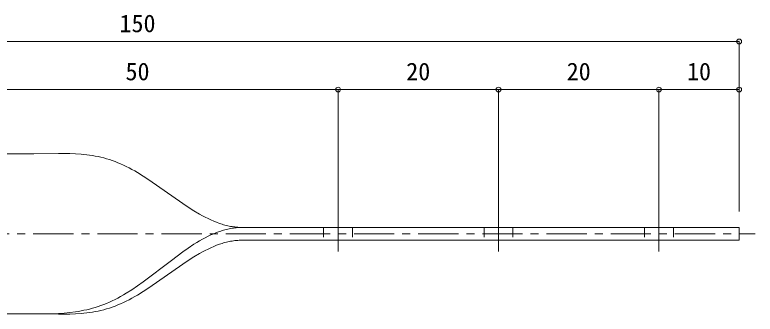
# Model space of a CAD drawing. Units: millimetres at full size, sheet at 1:1. Extents: x -129 to 129, y -102 to 98.
# Drawn here: x -35.3 to 57, y -17 to 20.3 of the extents above; entities that cross this region are included whole.
import ezdxf
from ezdxf.enums import TextEntityAlignment as Align

# ---------------------------------------------------------------- set-up
doc = ezdxf.new("R2010")
doc.units = ezdxf.units.MM
doc.header["$PDMODE"] = 32
doc.header["$PDSIZE"] = 0.6
doc.linetypes.add('CHAIN1', pattern=[8, 5, -1, 1, -1])
doc.linetypes.add('DASHED1', pattern=[1.8, 1.2, -0.6])
doc.layers.add('1-0_1-0', color=3, linetype='Continuous', lineweight=9)
doc.layers.add('1-F_1-F', color=7, linetype='Continuous', lineweight=5)
doc.styles.add('ＭＳ ゴシック', font='')
doc.styles.get('ＭＳ ゴシック').set_extended_font_data('MS Gothic')

msp = doc.modelspace()

# ---------------------------------------------------------------- linework, layer by layer
at = {"layer": '1-0_1-0'}
for p, q in [((-95, 3), (-33, 3)), ((-32.949, 3), (-33, 3)), ((-7.004, -6.2), (-7.086, -6.199)), ((-7, -6.2), (55, -6.2)), ((55, -7.8), (55, -6.2)), ((-7, -7.8), (55, -7.8)), ((-33, -17), (-32.998, -17))]:
    msp.add_line(p, q, dxfattribs=at)
at = {"layer": '1-0_1-0', "color": 7, "linetype": 'CHAIN1', "lineweight": 5}
for p, q in [((5, -4.2), (5, -9.8)), ((25, -4.2), (25, -9.8)), ((45, -4.2), (45, -9.8)), ((-97, -7), (57, -7))]:
    msp.add_line(p, q, dxfattribs=at)
at = {"layer": '1-0_1-0', "color": 4, "linetype": 'DASHED1'}
for p, q in [((3.2, -6.2), (3.2, -7.8)), ((6.8, -6.2), (6.8, -7.8)), ((23.2, -6.2), (23.2, -7.8)), ((26.8, -6.2), (26.8, -7.8)), ((43.2, -6.2), (43.2, -7.8)), ((46.8, -6.2), (46.8, -7.8))]:
    msp.add_line(p, q, dxfattribs=at)
at = {"layer": '1-0_1-0'}
for points in [[(-95, 3), (-95, -17), (-33, -17)], [(-24.219, 2.468), (-24.57, 2.558), (-24.922, 2.639), (-25.273, 2.71), (-25.625, 2.773), (-25.976, 2.828), (-26.328, 2.874), (-26.68, 2.914), (-27.031, 2.946), (-27.734, 2.994), (-28.437, 3.02), (-29.844, 3.03), (-32.949, 3)], [(-7.086, -6.199), (-7.344, -6.192), (-7.519, -6.182), (-7.695, -6.167), (-7.871, -6.148), (-8.047, -6.126), (-8.222, -6.099), (-8.398, -6.069), (-8.574, -6.034), (-8.75, -5.996), (-8.926, -5.955), (-9.102, -5.909), (-9.277, -5.86), (-9.453, -5.808), (-9.804, -5.692), (-10.156, -5.564), (-10.508, -5.423), (-10.859, -5.27), (-11.211, -5.104), (-11.562, -4.929), (-11.914, -4.743), (-12.266, -4.547), (-12.969, -4.13), (-13.672, -3.682), (-14.375, -3.211), (-18.594, -0.248), (-19.297, 0.207), (-20, 0.637), (-20.352, 0.84), (-20.703, 1.035), (-21.054, 1.221), (-21.406, 1.399), (-21.758, 1.567), (-22.109, 1.725), (-22.461, 1.874), (-22.812, 2.013), (-23.164, 2.142), (-23.516, 2.26), (-23.867, 2.369), (-24.219, 2.468)], [(-9.804, -6.71), (-9.629, -6.65), (-9.453, -6.594), (-9.277, -6.541), (-9.102, -6.492), (-8.926, -6.446), (-8.75, -6.404), (-8.574, -6.366), (-8.398, -6.332), (-8.222, -6.301), (-8.047, -6.274), (-7.871, -6.252), (-7.695, -6.233), (-7.519, -6.218), (-7.344, -6.208), (-7.086, -6.201), (-7, -6.2)], [(-32.998, -17), (-31.25, -16.982), (-29.844, -16.929), (-29.14, -16.882), (-28.437, -16.816), (-27.734, -16.728), (-27.383, -16.674), (-27.031, -16.613), (-26.68, -16.544), (-26.328, -16.468), (-25.976, -16.383), (-25.625, -16.289), (-25.273, -16.186), (-24.922, -16.074), (-24.57, -15.953), (-24.219, -15.822), (-23.867, -15.68), (-23.516, -15.53), (-23.164, -15.368), (-22.812, -15.198), (-22.461, -15.018), (-22.109, -14.828), (-21.758, -14.628), (-21.406, -14.42), (-20.703, -13.978), (-20, -13.506), (-19.297, -13.006), (-15.781, -10.314), (-14.375, -9.264), (-13.672, -8.77), (-12.969, -8.306), (-12.617, -8.086), (-12.266, -7.876), (-11.914, -7.675), (-11.562, -7.484), (-11.211, -7.306), (-10.859, -7.138), (-10.508, -6.982), (-10.156, -6.84), (-9.804, -6.71)], [(-32.949, -17), (-29.844, -17.031), (-28.437, -17.02), (-27.734, -16.994), (-27.031, -16.947), (-26.68, -16.914), (-26.328, -16.875), (-25.976, -16.828), (-25.625, -16.773), (-25.273, -16.71), (-24.922, -16.639), (-24.57, -16.559), (-24.219, -16.469), (-23.867, -16.37), (-23.516, -16.26), (-23.164, -16.142), (-22.812, -16.013), (-22.461, -15.874), (-22.109, -15.726), (-21.758, -15.567), (-21.406, -15.399), (-21.054, -15.222), (-20.703, -15.035), (-20.352, -14.84), (-20, -14.637), (-19.297, -14.208), (-18.594, -13.752), (-14.375, -10.789), (-13.672, -10.318), (-12.969, -9.87), (-12.266, -9.453), (-11.914, -9.258), (-11.562, -9.072), (-11.211, -8.896), (-10.859, -8.731), (-10.508, -8.578), (-10.156, -8.436), (-9.804, -8.308), (-9.453, -8.192), (-9.277, -8.14)], [(-9.277, -8.14), (-9.102, -8.091), (-8.926, -8.046), (-8.75, -8.004), (-8.574, -7.966), (-8.398, -7.932), (-8.222, -7.901), (-8.047, -7.874), (-7.871, -7.852), (-7.695, -7.833), (-7.519, -7.818), (-7.344, -7.808), (-7.172, -7.803), (-7, -7.8)]]:
    msp.add_lwpolyline(points, dxfattribs=at)
at = {"layer": '1-F_1-F'}
for p, q in [((-95, 17), (55, 17)), ((55, 17), (55, 11)), ((-45, 11), (5, 11)), ((5, 11), (25, 11)), ((5, 11), (5, -4.2)), ((25, 11), (45, 11)), ((25, 11), (25, -4.2)), ((45, 11), (55, 11)), ((45, 11), (45, -4.2)), ((55, 11), (55, -4.2))]:
    msp.add_line(p, q, dxfattribs=at)
for p in [(55, 17), (5, 11), (25, 11), (45, 11), (55, 11)]:
    msp.add_point(p, dxfattribs=at)

# ---------------------------------------------------------------- texts
at = {"layer": '1-F_1-F', "style": 'ＭＳ ゴシック'}
for s, p in [('150', (-22.25, 17.5)), ('50', (-21.5, 11.5)), ('20', (13.5, 11.5)), ('20', (33.5, 11.5)), ('10', (48.5, 11.5))]:
    msp.add_text(s, height=2.199, dxfattribs=at).set_placement(p, align=Align.BOTTOM_LEFT)

doc.saveas('drawing.dxf')
